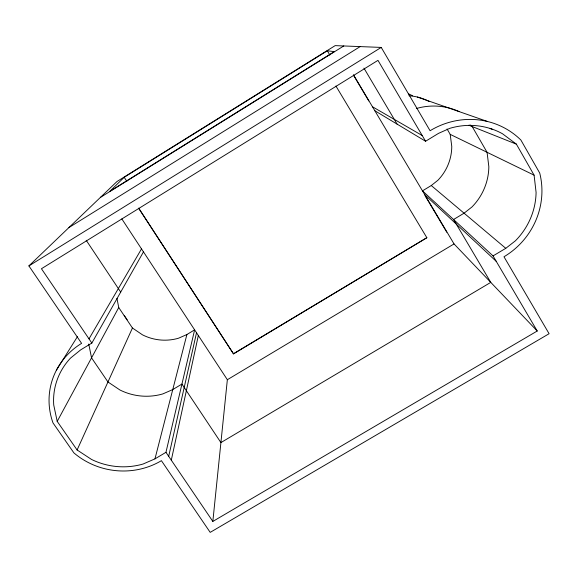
<?xml version="1.0" encoding="UTF-8"?>
<svg xmlns="http://www.w3.org/2000/svg" width="578" height="578" viewBox="0 0 578 578"><rect width="100%" height="100%" fill="white"/><g stroke="black" fill="none" stroke-linecap="round" stroke-linejoin="round"><path stroke-width="0.87" d="M335.926 86.028L426.853 237.717L233.526 353.888L138.749 208.196M447.061 128.973L450.204 134.371L451.765 146.407A48.191 47.078 -46.9 0 1 437.857 180.3L431.267 185.538L422.475 190.856L493.041 255.91L537.229 331.006L212.841 521.428L227.349 379.717L121.835 218.91M171.298 460.182L198.341 335.507M168.689 456.338L196.527 332.74M143.467 251.878L91.851 343.057L80.689 349.863L70.559 358.064A68.421 64.75 11.3 0 0 53.732 405.005L57.208 421.391L77.105 449.98L91.541 459.445A68.421 64.75 11.3 0 0 143.091 464.018L154.969 458.867L165.965 452.314L194.627 329.85L186.896 334.532L178.559 338.202A47.764 46.168 14.3 0 1 142.47 334.828L132.434 328.008L118.743 307.525L116.944 298.335M154.969 458.867L186.896 334.532M77.105 449.98L132.434 328.008M57.208 421.391L118.743 307.525M88.998 338.853L141.509 248.894M56.492 370.021L77.43 336.656M124.198 177.28L109.798 191.354L334.301 51.637L327.307 50.777L124.198 177.28L126.842 181.34M28.9 265.909L117.016 181.499L335.168 45.626L381.227 47.418L430.083 130.736A75.66 72.972 -40.4 0 1 520.908 140.064L539.736 173.097A75.66 72.972 -40.4 0 1 503.98 256.762L549.1 333.716L210.197 532.374L161.414 460.673A72.944 69.028 11.3 0 1 73.905 452.899L53.003 422.923A72.944 69.028 11.3 0 1 81.599 343.368L28.9 265.909L381.227 47.418M493.041 255.91L505.779 248.323L515.352 240.853A69.721 67.243 -40.4 0 0 536.088 192.416L534.094 175.163L516.371 144.139L502.47 133.742A69.721 67.243 -40.4 0 0 449.821 128.33L438.521 133.366L425.581 141.249L374.833 110.73M100.391 197.423L343.773 45.958M68.948 227.544L360.152 46.601M233.548 353.685L426.853 237.717M227.349 379.717L454.041 243.938L537.229 331.006M417.374 97.032L487.377 121.459M490.079 128.482L492.579 129.421M468.895 125.231L516.371 144.139M450.204 134.371L534.094 175.163M372.47 106.764L422.215 135.534M470.015 124.927L472.183 126.546L487.066 152.296L488.836 166.637A57.641 56.001 -43.4 0 1 471.973 206.96L464.076 213.181L453.557 219.51L490.773 282.375L220.912 442.589L181.94 384.052L172.764 389.572L162.859 393.9A56.882 54.477 12.6 0 1 119.928 389.984L107.956 381.971L91.548 357.854L88.745 344.062M431.267 185.538L505.779 248.323M424.765 194.699L496.256 261.364M91.851 343.057L41.443 268.734L377.976 60.358L425.581 141.249M165.965 452.314L212.841 521.428M124.227 315.415L127.16 319.793M86.223 240.304L120.708 292.085M138.633 208.253L233.526 353.888M327.307 50.777L329.843 55.018M353.584 74.996L454.041 243.938M353.375 74.996L368.815 100.955M425.097 195.747L446.78 232.212M363.952 68.132L397.093 124.118M408.978 95.738A52.302 51.088 -46.9 0 1 429.158 101.497M408.595 93.867A46.89 45.922 -49.5 0 1 412.475 95.775M416.608 108.447A62.554 60.777 -43.4 0 1 459.105 111.576"/></g></svg>
